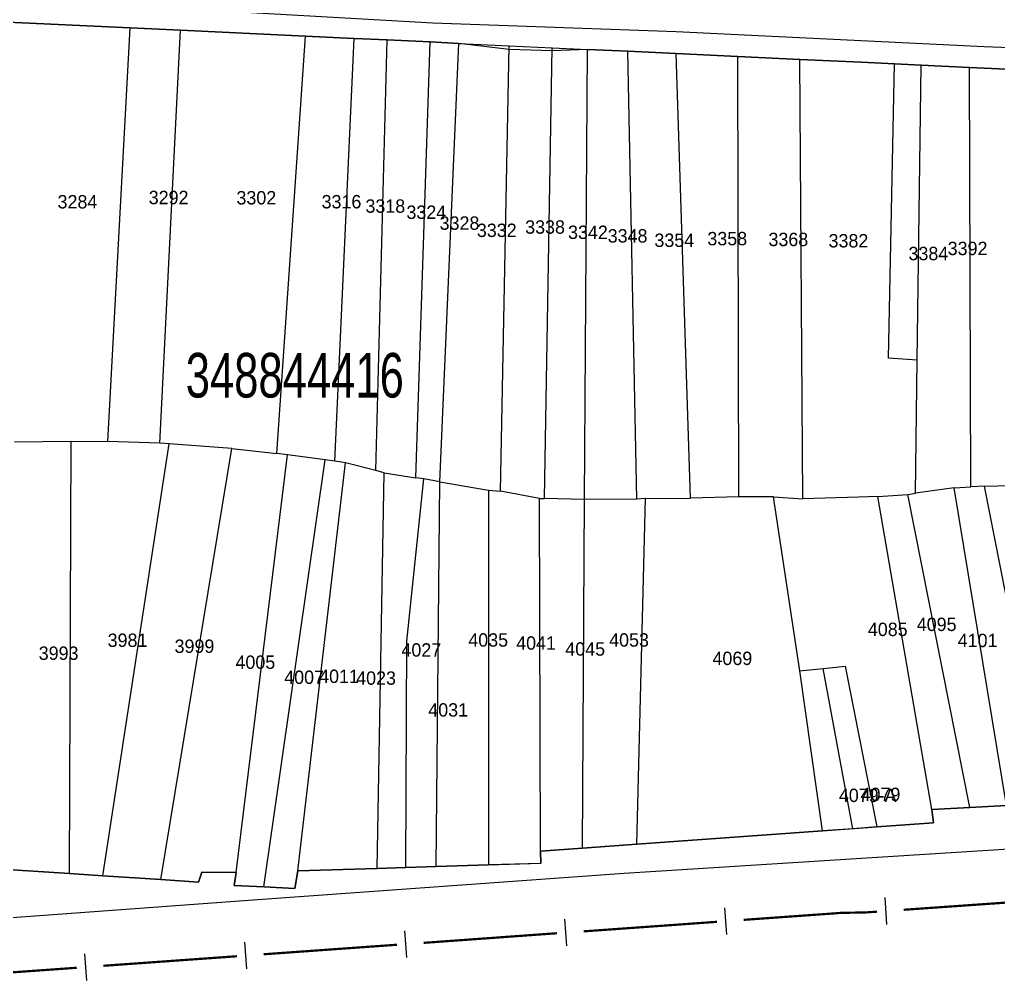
# Model space of a CAD drawing. Extents: x 203851 to 204958, y 4839055 to 4839989.
# Drawn here: x 204146.5 to 204256.3, y 4839076.3 to 4839184 of the extents above; entities that cross this region are included whole.
import ezdxf
from ezdxf.enums import TextEntityAlignment as Align

# ---------------------------------------------------------------- set-up
doc = ezdxf.new("R2010")
doc.units = 0
doc.header["$LTSCALE"] = 1.5
doc.header["$MEASUREMENT"] = 0
for name, color, linetype in [('CD_MALHA_LOTES', 7, 'CONTINUOUS'), ('CD_TXT_QUADRA', 2, 'CONTINUOUS'), ('LM-LIM-SETORES-BAIRROS', 250, 'CONTINUOUS'), ('RU-QUADRA', 210, 'CONTINUOUS'), ('SV-RUA-PAVIM', 7, 'CONTINUOUS'), ('Th_NmrPort', 1, 'CONTINUOUS')]:
    doc.layers.add(name, color=color, linetype=linetype)
doc.styles.add('ARIAL', font='ARIAL.SHX')

msp = doc.modelspace()

# ---------------------------------------------------------------- linework, layer by layer
at = {"layer": 'CD_MALHA_LOTES', "linetype": 'Continuous', "flags": 128}
for points in [[(204144.35, 4839183.75), (204158.87, 4839183.06)], [(204156.38, 4839136.68), (204158.87, 4839183.06)], [(204158.87, 4839183.06), (204164.51, 4839182.8)], [(204162.22, 4839136.5), (204164.51, 4839182.8)], [(204164.51, 4839182.8), (204178.54, 4839182.14)], [(204175.33, 4839135.34), (204178.54, 4839182.14)], [(204178.54, 4839182.14), (204184.01, 4839181.88)], [(204181.82, 4839134.49), (204184.01, 4839181.88)], [(204184.01, 4839181.88), (204187.72, 4839181.7)], [(204186.43, 4839133.42), (204187.72, 4839181.7)], [(204187.72, 4839181.7), (204192.52, 4839181.48)], [(204190.91, 4839132.62), (204192.52, 4839181.48)], [(204192.52, 4839181.48), (204195.74, 4839181.32)], [(204193.61, 4839132.17), (204195.74, 4839181.32)], [(204195.74, 4839181.32), (204201.41, 4839181.06)], [(204200.43, 4839131.1), (204201.41, 4839181.06)], [(204201.41, 4839181.06), (204206.21, 4839180.83)], [(204205.35, 4839130.3), (204206.21, 4839180.83)], [(204206.21, 4839180.83), (204210.2, 4839180.64)], [(204209.85, 4839130.17), (204210.2, 4839180.64)], [(204210.2, 4839180.64), (204214.71, 4839180.43)], [(204214.71, 4839180.43), (204220.14, 4839180.17)], [(204215.71, 4839130.22), (204214.71, 4839180.43)], [(204220.14, 4839180.17), (204227.05, 4839179.85)], [(204221.72, 4839130.32), (204220.14, 4839180.17)], [(204227.05, 4839179.85), (204234, 4839179.52)], [(204227.15, 4839130.46), (204227.05, 4839179.85)], [(204234, 4839179.52), (204240.88, 4839179.2)], [(204234.33, 4839130.24), (204234, 4839179.52)], [(204240.88, 4839179.2), (204244.61, 4839179.02)], [(204243.95, 4839146.04), (204244.61, 4839179.02)], [(204244.61, 4839179.02), (204247.6, 4839178.88)], [(204247.18, 4839145.8), (204247.6, 4839178.88)], [(204247.6, 4839178.88), (204253.04, 4839178.62)], [(204253.04, 4839178.62), (204261.25, 4839178.24)], [(204253.17, 4839131.6), (204253.04, 4839178.62)], [(204247.18, 4839145.8), (204243.95, 4839146.04)], [(204246.98, 4839130.88), (204247.18, 4839145.8)], [(204145.91, 4839136.63), (204152.26, 4839136.72)], [(204152.06, 4839088.24), (204152.26, 4839136.72)], [(204152.26, 4839136.72), (204156.38, 4839136.68)], [(204155.8, 4839087.99), (204163.24, 4839136.42)], [(204162.22, 4839136.5), (204156.38, 4839136.68)], [(204163.24, 4839136.42), (204162.22, 4839136.5)], [(204170.27, 4839135.9), (204163.24, 4839136.42)], [(204162.32, 4839087.56), (204170.27, 4839135.9)], [(204170.27, 4839135.9), (204175.33, 4839135.34)], [(204170.75, 4839088.37), (204176.53, 4839135.18)], [(204176.53, 4839135.18), (204175.33, 4839135.34)], [(204180.77, 4839134.62), (204176.53, 4839135.18)], [(204173.88, 4839086.75), (204180.77, 4839134.62)], [(204177.7, 4839088.53), (204183.03, 4839134.3)], [(204181.82, 4839134.49), (204180.77, 4839134.62)], [(204183.03, 4839134.3), (204181.82, 4839134.49)], [(204186.43, 4839133.42), (204183.03, 4839134.3)], [(204187.39, 4839133.17), (204186.43, 4839133.42)], [(204186.6, 4839088.81), (204187.39, 4839133.17)], [(204187.39, 4839133.17), (204190.91, 4839132.62)], [(204189.79, 4839088.91), (204189.92, 4839114.29), (204191.81, 4839132.49)], [(204191.81, 4839132.49), (204190.91, 4839132.62)], [(204193.61, 4839132.17), (204191.81, 4839132.49)], [(204193.19, 4839089.02), (204193.61, 4839132.17)], [(204193.61, 4839132.17), (204199.08, 4839131.22)], [(204251.33, 4839131.5), (204253.17, 4839131.6)], [(204254.72, 4839131.68), (204253.17, 4839131.6)], [(204254.72, 4839131.68), (204259.07, 4839131.77)], [(204261.75, 4839096.1), (204254.72, 4839131.68)], [(204199.08, 4839131.22), (204199.07, 4839089.21)], [(204199.08, 4839131.22), (204200.43, 4839131.1)], [(204204.78, 4839130.3), (204200.43, 4839131.1)], [(204231.05, 4839130.47), (204227.15, 4839130.46)], [(204233.99, 4839110.97), (204231.05, 4839130.47)], [(204231.05, 4839130.47), (204234.33, 4839130.24)], [(204242.75, 4839130.51), (204240.6, 4839130.44)], [(204242.75, 4839130.51), (204246.12, 4839130.74)], [(204248.8, 4839095.42), (204242.75, 4839130.51)], [(204246.12, 4839130.74), (204246.98, 4839130.88)], [(204253.09, 4839095.65), (204246.12, 4839130.74)], [(204251.33, 4839131.5), (204246.98, 4839130.88)], [(204257.17, 4839095.86), (204251.33, 4839131.5)], [(204204.9, 4839090.74), (204204.78, 4839130.3)], [(204204.78, 4839130.3), (204205.35, 4839130.3)], [(204209.85, 4839130.17), (204205.35, 4839130.3)], [(204209.63, 4839091.08), (204209.85, 4839130.17)], [(204215.71, 4839130.22), (204209.85, 4839130.17)], [(204215.71, 4839091.52), (204216.69, 4839130.28)], [(204216.69, 4839130.28), (204215.71, 4839130.22)], [(204216.69, 4839130.28), (204221.72, 4839130.32)], [(204227.15, 4839130.46), (204221.72, 4839130.32)], [(204240.6, 4839130.44), (204234.33, 4839130.24)], [(204233.99, 4839110.97), (204236.61, 4839111.23)], [(204236.55, 4839093.03), (204233.99, 4839110.97)], [(204236.61, 4839111.23), (204239.08, 4839111.48)], [(204239.96, 4839093.27), (204236.61, 4839111.23)], [(204239.08, 4839111.48), (204242.65, 4839093.47)], [(204248.8, 4839095.42), (204248.98, 4839093.92), (204242.65, 4839093.47)], [(204253.09, 4839095.65), (204248.8, 4839095.42)], [(204257.17, 4839095.86), (204253.09, 4839095.65)], [(204239.96, 4839093.27), (204236.55, 4839093.03)], [(204242.65, 4839093.47), (204239.96, 4839093.27)], [(204236.55, 4839093.03), (204215.71, 4839091.52)], [(204209.63, 4839091.08), (204204.9, 4839090.74)], [(204215.71, 4839091.52), (204209.63, 4839091.08)], [(204204.9, 4839090.74), (204204.93, 4839089.35)], [(204152.06, 4839088.24), (204144.49, 4839088.74)], [(204186.6, 4839088.81), (204177.7, 4839088.53)], [(204189.79, 4839088.91), (204186.6, 4839088.81)], [(204193.19, 4839089.02), (204189.79, 4839088.91)], [(204199.07, 4839089.21), (204193.19, 4839089.02)], [(204204.93, 4839089.35), (204199.07, 4839089.21)], [(204155.8, 4839087.99), (204152.06, 4839088.24)], [(204162.32, 4839087.56), (204155.8, 4839087.99)], [(204170.75, 4839088.37), (204166.9, 4839088.39), (204166.53, 4839087.28), (204162.32, 4839087.56)], [(204173.88, 4839086.75), (204170.54, 4839086.92), (204170.75, 4839088.37)], [(204177.7, 4839088.53), (204177.34, 4839086.57), (204173.88, 4839086.75)]]:
    msp.add_lwpolyline(points, dxfattribs=at)
at = {"layer": 'LM-LIM-SETORES-BAIRROS'}
for points in [[(204243.77, 4839082.54), (204243.56, 4839085.54)], [(204225.81, 4839081.41), (204225.6, 4839084.4)], [(204207.86, 4839080.12), (204207.64, 4839083.11)], [(204189.9, 4839078.83), (204189.69, 4839081.83)], [(204171.95, 4839077.55), (204171.74, 4839080.54)], [(204154, 4839076.26), (204153.78, 4839079.25)]]:
    msp.add_lwpolyline(points, dxfattribs=at)
at = {"layer": 'LM-LIM-SETORES-BAIRROS', "const_width": 0.25}
for points in [[(204245.66, 4839084.18), (204258.63, 4839085.09)], [(204227.7, 4839083.05), (204237.67, 4839083.76)], [(204237.67, 4839083.76), (204238.6, 4839083.83)], [(204238.6, 4839083.83), (204240.67, 4839083.87)], [(204240.67, 4839083.87), (204241.54, 4839083.89)], [(204241.54, 4839083.89), (204242.67, 4839083.97)], [(204209.75, 4839081.76), (204224.71, 4839082.83)], [(204191.79, 4839080.47), (204206.75, 4839081.55)], [(204173.84, 4839079.19), (204188.8, 4839080.26)], [(204155.88, 4839077.9), (204170.85, 4839078.97)], [(204137.93, 4839076.61), (204152.89, 4839077.68)]]:
    msp.add_lwpolyline(points, dxfattribs=at)
at = {"layer": 'RU-QUADRA', "linetype": 'Continuous', "flags": 128}
for points in [[(204261.25, 4839178.24), (204253.04, 4839178.62), (204247.6, 4839178.88), (204244.61, 4839179.02), (204240.88, 4839179.2), (204234, 4839179.52), (204227.05, 4839179.85), (204220.14, 4839180.17), (204214.71, 4839180.43), (204210.2, 4839180.64), (204206.21, 4839180.49), (204201.41, 4839180.64), (204195.74, 4839181.32), (204192.52, 4839181.48), (204187.72, 4839181.7), (204184.01, 4839181.88), (204178.54, 4839182.14), (204164.51, 4839182.8), (204158.87, 4839183.06), (204144.35, 4839183.75)], [(204144.49, 4839088.74), (204152.06, 4839088.24), (204155.8, 4839087.99), (204162.32, 4839087.56), (204166.53, 4839087.28), (204166.9, 4839088.39), (204170.75, 4839088.37), (204170.54, 4839086.92), (204173.88, 4839086.75), (204177.34, 4839086.57), (204177.7, 4839088.53), (204186.6, 4839088.81), (204189.79, 4839088.91), (204193.19, 4839089.02), (204204.93, 4839089.39), (204204.9, 4839090.74), (204209.63, 4839091.08), (204215.71, 4839091.52), (204236.55, 4839093.03), (204242.65, 4839093.47), (204248.98, 4839093.92), (204248.8, 4839095.42), (204253.09, 4839095.65), (204257.17, 4839095.86)]]:
    msp.add_lwpolyline(points, dxfattribs=at)
at = {"layer": 'SV-RUA-PAVIM', "linetype": 'Continuous'}
for points in [[(204116.06, 4839187.77, 3.91), (204163.88, 4839185.28, 3.88), (204192.84, 4839183.64, 3.88), (204220.11, 4839182.65, 3.88), (204254.69, 4839180.96, 3.88), (204263.46, 4839180.64, 3.88)], [(204267.56, 4839091.6, 3.54), (204214.31, 4839088.25, 3.56), (204172.68, 4839085.27, 3.57), (204096.13, 4839079.64, 3.61)]]:
    msp.add_polyline3d(points, dxfattribs=at)

# ---------------------------------------------------------------- texts
at = {"layer": 'CD_TXT_QUADRA', "style": 'ARIAL', "width": 0.7}
msp.add_text('348844416', height=5, dxfattribs=at).set_placement((204165.11, 4839141.61))
at = {"layer": 'Th_NmrPort', "color": 1}
for s, p in [('3292', (204160.96, 4839164.04)), ('3302', (204170.8, 4839164.01)), ('3284', (204150.73, 4839163.56)), ('3316', (204180.35, 4839163.57)), ('3318', (204185.27, 4839163.08)), ('3324', (204189.87, 4839162.39)), ('3328', (204193.59, 4839161.17)), ('3338', (204203.19, 4839160.73)), ('3332', (204197.77, 4839160.36)), ('3342', (204208, 4839160.14)), ('3348', (204212.45, 4839159.74)), ('3358', (204223.63, 4839159.43)), ('3354', (204217.69, 4839159.25)), ('3368', (204230.48, 4839159.34)), ('3382', (204237.22, 4839159.19)), ('3392', (204250.59, 4839158.33)), ('3384', (204246.19, 4839157.76)), ('4085', (204241.63, 4839115.62)), ('4095', (204247.12, 4839116.18)), ('3981', (204156.35, 4839114.4)), ('4035', (204196.81, 4839114.43)), ('4053', (204212.61, 4839114.43)), ('4101', (204251.71, 4839114.38)), ('3999', (204163.86, 4839113.73)), ('4027', (204189.31, 4839113.31)), ('4041', (204202.18, 4839114.09)), ('4045', (204207.69, 4839113.42)), ('3993', (204148.62, 4839112.95)), ('4069', (204224.2, 4839112.37)), ('4005', (204170.69, 4839111.94)), ('4007', (204176.16, 4839110.25)), ('4011', (204180.08, 4839110.36)), ('4023', (204184.23, 4839110.16)), ('4031', (204192.32, 4839106.59)), ('4079-A', (204238.38, 4839097.01)), ('4079', (204240.82, 4839097.12))]:
    msp.add_text(s, height=1.5, dxfattribs=at).set_placement(p, align=Align.MIDDLE_LEFT)

doc.saveas('drawing.dxf')
